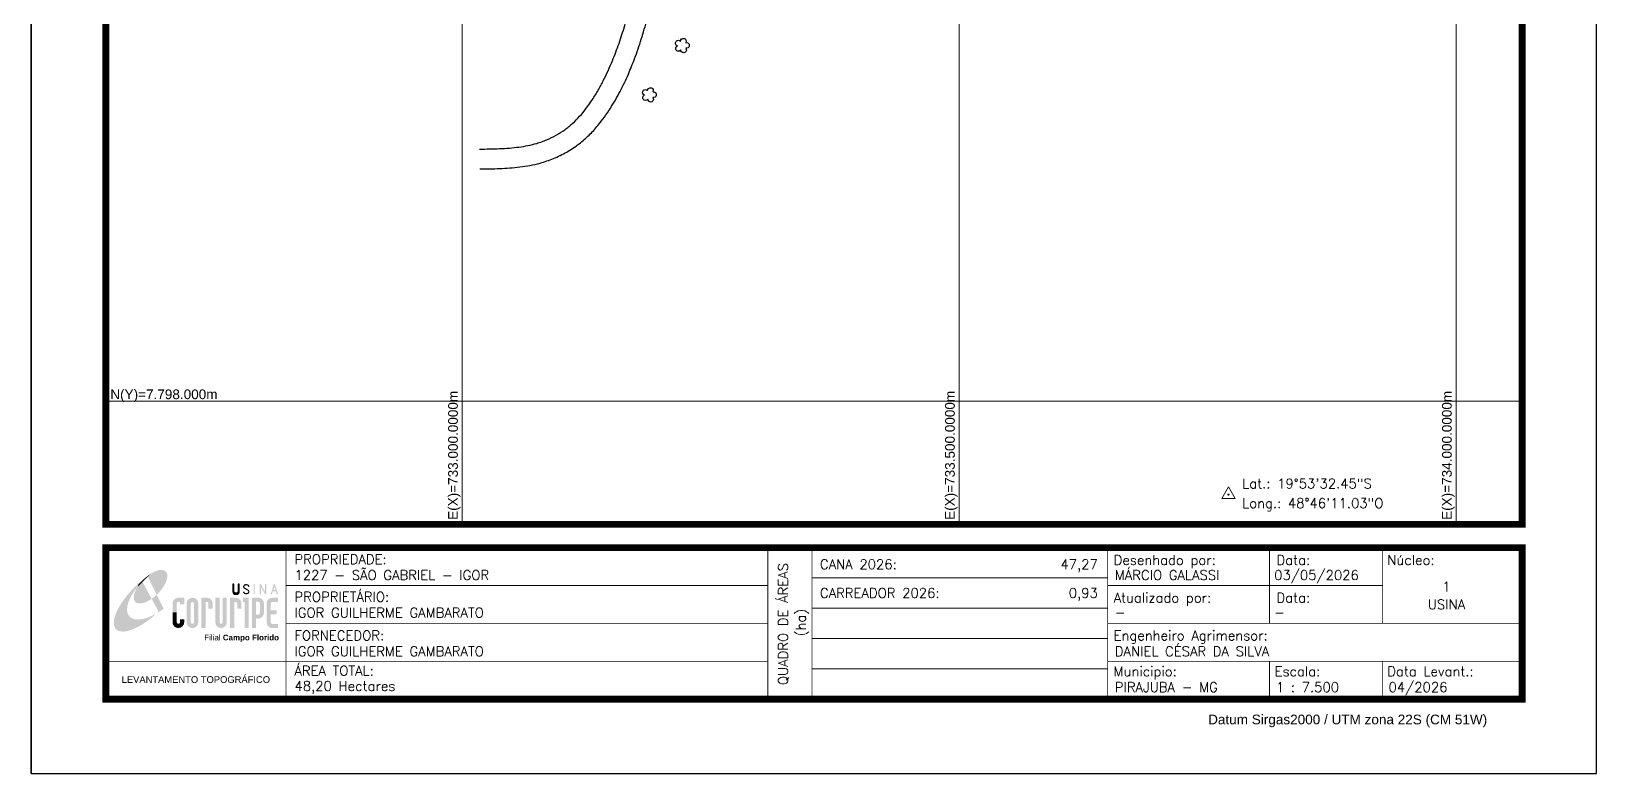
# Model space of a CAD drawing. Extents: x 732566 to 734141, y 7797625 to 7799853.
# Drawn here: x 732566 to 734141, y 7797625 to 7798372 of the extents above; entities that cross this region are included whole.
import ezdxf
from ezdxf.enums import TextEntityAlignment as Align

# ---------------------------------------------------------------- set-up
doc = ezdxf.new("R2010")
doc.units = 0
doc.header["$MEASUREMENT"] = 0
doc.linetypes.add('CONTINUO', pattern=[0])
doc.linetypes.add('LIN0', pattern=[0])
doc.layers.add('MALHA', color=8, linetype='Continuous', lineweight=9)
for name, color, linetype in [('MARGEM', 7, 'CONTINUO'), ('MATO', 3, 'Continuous'), ('RIO', 5, 'Continuous'), ('TEXTO', 7, 'Continuous')]:
    doc.layers.add(name, color=color, linetype=linetype)
doc.styles.add('ARIAL', font='arial.ttf')
doc.styles.add('marcelo', font='arial.ttf')
doc.styles.add('SIMPLEX', font='simplex', dxfattribs={"height": 0.2})
doc.styles.get("Standard").update_dxf_attribs({"font": 'arial.ttf'})

# ---------------------------------------------------------------- blocks, each defined once
blk = doc.blocks.new('A$C78F83FB3')
at = {"layer": 'MARGEM'}
h = blk.add_hatch(color=20, dxfattribs=at)
edge = h.paths.add_edge_path()
edge.add_ellipse((19.49, 23.77), major_axis=(-6.68, -6.67), ratio=0.469426, start_angle=292.73277, end_angle=601.25787)
edge.add_ellipse((22.83, 22.05), major_axis=(12.64, 11.29), ratio=0.457614, start_angle=79.90686, end_angle=107.91393)
edge = h.paths.add_edge_path()
edge.add_ellipse((18.28, 18.7), major_axis=(13.95, 13.59), ratio=0.386848, start_angle=63.96117, end_angle=264.59932)
edge.add_ellipse((22.83, 22.05), major_axis=(12.64, 11.29), ratio=0.457614, start_angle=107.91393, end_angle=245.11815, ccw=False)
edge.add_ellipse((19.49, 23.77), major_axis=(-6.68, -6.67), ratio=0.469426, start_angle=241.25787, end_angle=292.73277, ccw=False)
for color, points in [(20, [(15.46, 26.12), (14.17, 24.81), (14.06, 24.24), (14.39, 23.97), (14.67, 24.54), (19.47, 29.32), (18.48, 28.66), (17.31, 27.78)]), (7, [(58.42, 24.9), (57.9, 24.9), (57.9, 21.73, -0.414214), (57.15, 20.98), (56.84, 20.98, -0.414214), (56.09, 21.73), (56.09, 24.9), (55.57, 24.9), (55.57, 21.73, 0.414214), (56.84, 20.46), (57.15, 20.46, 0.414214), (58.42, 21.73)]), (7, [(61.7, 24.9), (61.23, 24.9, 0.396318), (60.04, 23.78), (60.04, 23.72, 0.151912), (60.39, 22.97), (60.46, 22.92), (62.18, 22), (62.85, 21.83, 0.12407), (62.51, 22.42), (60.75, 23.36, -0.13192), (60.56, 23.77, -0.385578), (61.23, 24.37), (61.7, 24.37, -0.414214), (62.37, 23.7), (62.89, 23.7, 0.414214)]), (7, [(62.37, 23.7), (62.89, 23.7, 0.414214), (61.7, 24.9), (61.23, 24.9, 0.396318), (60.04, 23.78), (60.04, 23.72, 0.151912), (60.39, 22.97), (60.46, 22.92), (62.18, 22), (62.18, 22, -0.131921), (62.37, 21.59, -0.385578), (61.7, 20.98), (61.23, 20.98, -0.414214), (60.56, 21.65), (60.04, 21.65, 0.414214), (61.23, 20.46), (61.7, 20.46, 0.402546), (62.89, 21.61, 0.165292), (62.51, 22.42), (60.75, 23.36, -0.13192), (60.56, 23.77, -0.385578), (61.23, 24.37), (61.7, 24.37, -0.414214)]), (7, [(30.97, 12.46), (29.13, 12.46), (29.13, 8.21, 1), (34.29, 8.21), (34.29, 9.41), (32.45, 9.41), (32.45, 8.21, -1), (30.97, 8.21)])]:
    blk.add_hatch(color=color, dxfattribs=at).paths.add_polyline_path(points)
h = blk.add_hatch(color=7, dxfattribs=at)
h.paths.add_polyline_path([(65.24, 24.9), (64.72, 24.9), (64.72, 20.46), (65.24, 20.46)])
h.paths.add_polyline_path([(67.38, 20.46), (67.9, 20.46), (67.9, 23.74), (69.74, 20.46), (70.23, 20.46), (70.23, 24.9), (69.71, 24.9), (69.71, 21.58), (67.85, 24.9), (67.38, 24.9)])
h.paths.add_polyline_path([(72.17, 20.46), (72.72, 20.46), (73.14, 21.73), (74.49, 21.73), (74.9, 20.46), (75.45, 20.46), (74, 24.9), (73.62, 24.9)])
h.paths.add_polyline_path([(73.81, 23.8), (74.32, 22.25), (73.31, 22.25)], flags=16)
h = blk.add_hatch(color=7, dxfattribs=at)
h.paths.add_polyline_path([(31.71, 18.93, 0.414214), (29.13, 16.35), (29.13, 12.46), (30.97, 12.46), (30.97, 16.35, -0.414214), (31.71, 17.09), (32.45, 17.09), (32.45, 16.02), (34.29, 16.02), (34.29, 18.93)])
h.paths.add_polyline_path([(44.15, 17.09, -0.414214), (44.89, 16.35), (44.89, 14.1), (46.72, 14.1), (46.72, 16.17, 0.433937), (44.15, 18.93), (41.77, 18.93), (41.77, 12.46), (43.61, 12.46), (43.61, 17.09)])
h.paths.add_polyline_path([(43.61, 12.46), (41.77, 12.46), (41.77, 5.62), (43.61, 5.62)])
h.paths.add_polyline_path([(47.92, 12.46), (49.75, 12.46), (49.75, 18.93), (47.92, 18.93)])
h.paths.add_polyline_path([(52.91, 18.93), (51.08, 18.93), (51.08, 12.46), (52.91, 12.46)])
h.paths.add_polyline_path([(51.08, 8.12, -1), (49.75, 8.12), (49.75, 12.46), (47.92, 12.46), (47.92, 8.12, 1), (52.91, 8.12), (52.91, 12.46), (51.08, 12.46)])
h.paths.add_polyline_path([(54.41, 12.46), (56.25, 12.46), (56.25, 17.09), (56.79, 17.09, -0.414214), (57.53, 16.35), (57.53, 14.1), (59.36, 14.1), (59.36, 16.17, 0.433937), (56.79, 18.93), (54.41, 18.93)])
h.paths.add_polyline_path([(56.25, 12.46), (54.41, 12.46), (54.41, 5.62), (56.25, 5.62)])
h.paths.add_polyline_path([(60.73, 12.46), (62.58, 12.46), (62.58, 18.93), (60.02, 18.93), (60.02, 17.08), (60.73, 17.08)])
h.paths.add_polyline_path([(62.58, 12.46), (60.73, 12.46), (60.73, 5.62), (62.58, 5.62)])
h.paths.add_polyline_path([(64.06, 12.46), (65.82, 12.46), (65.82, 17.17), (66.66, 17.17, -0.450417), (67.48, 16.25), (67.48, 12.46), (69.24, 12.46, 0.002307), (69.24, 12.48, 0.005282), (69.23, 12.54, -0.000938), (69.23, 12.53), (69.23, 16.17, 0.433937), (66.66, 18.93), (64.06, 18.93)])
h.paths.add_polyline_path([(64.06, 5.62), (65.82, 5.62), (65.82, 9.77), (66.66, 9.77, 0.426056), (69.24, 12.46), (67.48, 12.46), (67.48, 12.45, -0.450417), (66.66, 11.53), (65.82, 11.53), (65.82, 12.46), (64.06, 12.46)])
h.paths.add_polyline_path([(70.37, 12.46), (74.87, 12.46), (74.87, 13.44), (72.21, 13.44), (72.21, 16.35, -0.414214), (72.95, 17.09), (75.38, 17.09), (75.38, 18.93), (72.95, 18.93, 0.414214), (70.37, 16.35)])
h.paths.add_polyline_path([(72.21, 11.62), (74.87, 11.62), (74.87, 12.46), (70.37, 12.46), (70.37, 8.21, 0.414214), (72.95, 5.62), (75.38, 5.62), (75.38, 7.47), (72.95, 7.47, -0.414214), (72.21, 8.21)])
h = blk.add_hatch(color=7, dxfattribs=at)
h.paths.add_polyline_path([(35.29, 16.35), (35.29, 8.21, 1), (40.46, 8.21, 0.016978), (40.45, 8.38), (40.45, 16.17, 0.433937), (37.88, 18.93), (37.87, 18.93, 0.41391)])
h.paths.add_polyline_path([(38.62, 16.35), (38.62, 8.21, -1), (37.13, 8.21), (37.13, 16.35, -1)], flags=16)
at = {"layer": 'MARGEM', "color": 7}
blk.add_lwpolyline([(58.42, 24.9), (57.9, 24.9), (57.9, 21.73, -0.414214), (57.15, 20.98), (56.84, 20.98, -0.414214), (56.09, 21.73), (56.09, 24.9), (55.57, 24.9), (55.57, 21.73, 0.414214), (56.84, 20.46), (57.15, 20.46, 0.414214), (58.42, 21.73), (58.42, 24.9)], format="xyb", close=True, dxfattribs=at)
at = {"layer": 'MARGEM', "color": 252, "insert": (43.05, 2.72), "char_height": 2.5, "width": 33.0271, "attachment_point": 1, "style": 'ARIAL'}
blk.add_mtext('Filial {\\fArial|b1|i0|c0|p34;Campo Florido}', dxfattribs=at)

msp = doc.modelspace()

# ---------------------------------------------------------------- linework, layer by layer
at = {"layer": 'MALHA', "color": 8}
for p, q in [((734000, 7797876), (734000, 7799657.1)), ((733000, 7797876), (733000, 7798635.6)), ((733500, 7797876), (733500, 7798426.2)), ((732641.3, 7798000), (734066.3, 7798000))]:
    msp.add_line(p, q, dxfattribs=at)
at = {"layer": 'MARGEM', "color": 174, "linetype": 'LIN0'}
msp.add_line((732566.3, 7797625.2), (732566.3, 7799852.7), dxfattribs=at)
at = {"layer": 'MARGEM', "color": 174, "linetype": 'LIN0', "flags": 128}
msp.add_lwpolyline([(734141.3, 7797625.2), (734141.3, 7799852.7), (732566.3, 7799852.7), (732566.3, 7797625.2)], close=True, dxfattribs=at)
at = {"layer": 'MARGEM', "color": 174, "linetype": 'LIN0', "const_width": 6.82, "flags": 128}
for points in [[(734066.3, 7797876), (734066.3, 7799777.7), (732641.3, 7799777.7), (732641.3, 7797876)], [(732641.3, 7797852.6), (734066.3, 7797852.6), (734066.3, 7797700.2), (732641.3, 7797700.2)]]:
    msp.add_lwpolyline(points, close=True, dxfattribs=at)
at = {"layer": 'MARGEM', "color": 174, "linetype": 'LIN0', "flags": 128}
for points, const_width in [([(732822.5, 7797852.6), (732822.5, 7797700.2)], 0.757), ([(732822.5, 7797852.6), (732822.5, 7797701.6)], 0.75), ([(733307.4, 7797852.6), (733307.4, 7797702)], 0.757), ([(733351.9, 7797852.6), (733351.9, 7797702)], 0.757), ([(733649.4, 7797852.6), (733649.4, 7797702)], 0.757), ([(733812.1, 7797776.4), (733812.1, 7797852.6)], 0.757), ([(733925.9, 7797776.4), (733925.9, 7797852.6)], 0.757), ([(732822.5, 7797814.5), (733307.4, 7797814.5)], 0.757), ([(733351.9, 7797822.2), (733649.4, 7797822.2)], 0.757), ([(733649.4, 7797814.5), (733925.9, 7797814.5)], 0.757), ([(733351.9, 7797791.7), (733649.4, 7797791.7)], 0.757), ([(732822.5, 7797776.4), (733307.4, 7797776.4)], 0.757), ([(733649.4, 7797776.4), (734066.4, 7797776.4)], 0.757), ([(733351.9, 7797761.2), (733649.4, 7797761.2)], 0.757), ([(732641.3, 7797738.3), (733307.4, 7797738.3)], 0.757), ([(733351.9, 7797730.7), (733649.4, 7797730.7)], 0.757), ([(733649.4, 7797738.3), (734066.4, 7797738.3)], 0.757), ([(733812.1, 7797738.3), (733812.1, 7797700.5)], 0.757), ([(733925.9, 7797738.3), (733925.9, 7797700.5)], 0.757)]:
    msp.add_lwpolyline(points, dxfattribs=dict(at, const_width=const_width))
at = {"layer": 'MATO', "linetype": 'CONTINUO'}
for points in [[(733219.8, 7798353.3, 0), (733218.6, 7798352.3, 0), (733217, 7798352.1, 0), (733215.9, 7798352.5, 0), (733215.1, 7798353.3, 0), (733214.7, 7798354.2, 0), (733214.7, 7798355.6, 0), (733215.1, 7798356.4, 0), (733215.5, 7798357, 0), (733216.5, 7798357.6, 0), (733215.9, 7798357.8, 0), (733215.3, 7798358.3, 0), (733214.6, 7798359.4, 0), (733214.5, 7798360.6, 0), (733215, 7798361.9, 0), (733215.5, 7798362.4, 0), (733216.4, 7798363, 0), (733217.4, 7798363.1, 0), (733218.2, 7798363, 0), (733218.8, 7798362.7, 0), (733219.5, 7798362.1, 0), (733219.7, 7798363.3, 0), (733219.9, 7798363.7, 0), (733220.4, 7798364.4, 0), (733221.1, 7798364.6, 0), (733221.9, 7798365, 0), (733222.7, 7798365, 0), (733223.5, 7798364.9, 0), (733224.1, 7798364.6, 0), (733224.6, 7798364.1, 0), (733225, 7798363.3, 0), (733225.1, 7798362.4, 0), (733224.8, 7798360.7, 0), (733225.9, 7798360.8, 0), (733226.8, 7798360.5, 0), (733227.7, 7798359.8, 0), (733228.2, 7798359.3, 0), (733228.3, 7798357, 0), (733227.8, 7798356.1, 0), (733227.1, 7798355.4, 0), (733225.9, 7798355.1, 0), (733224.9, 7798355.2, 0), (733225.5, 7798353.1, 0), (733225.2, 7798352.2, 0), (733224.6, 7798351.4, 0), (733224, 7798350.8, 0), (733223, 7798350.6, 0), (733222.1, 7798350.7, 0), (733221.4, 7798350.9, 0), (733220.6, 7798351.6, 0), (733220, 7798352.4, 0), (733219.9, 7798353.4, 0)], [(733186.7, 7798303.7, 0), (733185.5, 7798302.7, 0), (733183.9, 7798302.5, 0), (733182.8, 7798302.9, 0), (733182, 7798303.7, 0), (733181.7, 7798304.6, 0), (733181.6, 7798305.9, 0), (733182, 7798306.8, 0), (733182.5, 7798307.4, 0), (733183.4, 7798308, 0), (733182.8, 7798308.2, 0), (733182.2, 7798308.7, 0), (733181.5, 7798309.7, 0), (733181.4, 7798311, 0), (733181.9, 7798312.3, 0), (733182.4, 7798312.8, 0), (733183.3, 7798313.4, 0), (733184.3, 7798313.5, 0), (733185.1, 7798313.4, 0), (733185.7, 7798313.1, 0), (733186.4, 7798312.5, 0), (733186.6, 7798313.6, 0), (733186.8, 7798314.1, 0), (733187.3, 7798314.7, 0), (733188, 7798315, 0), (733188.8, 7798315.3, 0), (733189.6, 7798315.4, 0), (733190.4, 7798315.3, 0), (733191, 7798315, 0), (733191.5, 7798314.5, 0), (733191.9, 7798313.7, 0), (733192, 7798312.7, 0), (733191.7, 7798311.1, 0), (733192.8, 7798311.1, 0), (733193.7, 7798310.9, 0), (733194.6, 7798310.2, 0), (733195.1, 7798309.7, 0), (733195.2, 7798307.4, 0), (733194.7, 7798306.4, 0), (733194, 7798305.8, 0), (733192.8, 7798305.5, 0), (733191.8, 7798305.6, 0), (733192.4, 7798303.5, 0), (733192.1, 7798302.6, 0), (733191.5, 7798301.8, 0), (733190.9, 7798301.2, 0), (733189.9, 7798301, 0), (733189, 7798301.1, 0), (733188.3, 7798301.3, 0), (733187.5, 7798302, 0), (733186.9, 7798302.8, 0), (733186.8, 7798303.8, 0)]]:
    msp.add_polyline3d(points, dxfattribs=at)
at = {"layer": 'RIO'}
for points, knots in [([(733017.3, 7798253.6), (733024.2, 7798253.7), (733030.9, 7798253.8), (733044.1, 7798254.4), (733050.6, 7798254.9), (733063.1, 7798256.5), (733069.1, 7798257.7), (733076.6, 7798259.9), (733078.3, 7798260.5), (733081.6, 7798261.6), (733083.3, 7798262.3), (733088.2, 7798264.3), (733091.4, 7798265.9), (733097.5, 7798269.3), (733100.4, 7798271.2), (733104.5, 7798274.1), (733105.8, 7798275.2), (733108.4, 7798277.3), (733109.6, 7798278.4), (733113.4, 7798281.7), (733115.7, 7798284.1), (733122.7, 7798291.8), (733127, 7798297.5), (733132.9, 7798306.6), (733134.8, 7798309.7), (733138.4, 7798316), (733140.2, 7798319.3), (733145.2, 7798329), (733148.2, 7798335.7), (733153.4, 7798348.3), (733155.6, 7798354.1), (733159.7, 7798365.9), (733161.6, 7798371.8), (733164.5, 7798381.7), (733165.5, 7798385.5), (733168.1, 7798394.9), (733169.4, 7798400.5), (733171.1, 7798408.7), (733171.6, 7798411.5), (733172.2, 7798416.1), (733172.4, 7798418), (733172.7, 7798421.1), (733172.8, 7798422.5), (733173, 7798425.3), (733173.1, 7798426.7), (733173.2, 7798430.9), (733173.1, 7798433.7), (733172.7, 7798442.2), (733172.1, 7798447.8), (733170.1, 7798459), (733168.8, 7798464.5), (733166.2, 7798473.2), (733165.1, 7798476.4), (733162.7, 7798482.9), (733161.4, 7798486.1), (733158.6, 7798492.5), (733157, 7798495.7), (733152.3, 7798505.3), (733148.8, 7798511.6), (733143.4, 7798521), (733141.6, 7798524), (733138.7, 7798528.7), (733137.7, 7798530.5), (733135.6, 7798533.9), (733134.6, 7798535.6), (733131.5, 7798540.6), (733129.4, 7798544), (733123, 7798554), (733118.7, 7798560.4), (733111.4, 7798570.5), (733108.6, 7798574.2), (733103.2, 7798580.8), (733100.6, 7798583.9), (733096, 7798588.9), (733094.1, 7798591), (733090.1, 7798595.1), (733088, 7798597.1), (733081.8, 7798603), (733077.4, 7798606.9), (733064.8, 7798617.7), (733056.2, 7798624.6), (733043.4, 7798634.8), (733039.4, 7798638), (733032, 7798644.1), (733028.6, 7798646.9), (733023.4, 7798651.4), (733021.6, 7798653), (733018.1, 7798656.1), (733016.3, 7798657.7), (733011, 7798662.5), (733007.6, 7798665.7), (732997.6, 7798674.8), (732991.2, 7798680.7), (732978.2, 7798691.7), (732971.6, 7798696.8), (732962.4, 7798702.8), (732959.9, 7798704.3), (732955.9, 7798706.6), (732954.4, 7798707.4), (732951.3, 7798709), (732949.8, 7798709.8), (732945, 7798712), (732941.7, 7798713.5), (732931.9, 7798717.5), (732925.2, 7798720), (732911.5, 7798725.1), (732904.5, 7798727.7), (732895, 7798731.6), (732892.6, 7798732.7), (732888.5, 7798734.5), (732886.9, 7798735.3), (732883.6, 7798736.9), (732882, 7798737.7), (732877.1, 7798740.3), (732873.9, 7798742), (732864.4, 7798747.6), (732858.3, 7798751.6), (732847.8, 7798759.4), (732843.3, 7798763), (732836.1, 7798769.2), (732833.4, 7798771.6), (732828.1, 7798776.7), (732825.6, 7798779.2), (732818, 7798787.1), (732813.2, 7798792.5), (732805.5, 7798801.8), (732802.4, 7798805.7), (732796.9, 7798812.8), (732794.4, 7798816.1), (732790.4, 7798821.6), (732788.8, 7798823.8), (732785.7, 7798828.3), (732784.1, 7798830.5), (732779.5, 7798837.3), (732776.5, 7798841.9), (732770.3, 7798852.1), (732767.2, 7798857.6), (732761.9, 7798868.1), (732759.7, 7798873), (732754.7, 7798885.4), (732752.2, 7798893.1), (732748.7, 7798909.1), (732747.7, 7798917.3), (732747.5, 7798929.7), (732747.7, 7798933.9), (732748.7, 7798942.2), (732749.4, 7798946.4), (732751.6, 7798955.5), (732753.3, 7798960.3), (732756.4, 7798967.1), (732757.4, 7798969.1), (732759.3, 7798972.4), (732760.2, 7798973.8), (732761.8, 7798976.3), (732762.5, 7798977.3), (732764.1, 7798979.4), (732764.9, 7798980.3), (732767.3, 7798983.2), (732769.1, 7798985.1), (732774.3, 7798990.1), (732778, 7798993.1), (732785.7, 7798998.6), (732789.7, 7799001.1), (732796.5, 7799005.1), (732799.4, 7799006.6), (732804.2, 7799009.2), (732806.1, 7799010.2), (732809.9, 7799012.2), (732811.8, 7799013.1), (732817.5, 7799016), (732821.2, 7799017.9), (732832.6, 7799023.4), (732840.1, 7799027), (732853.1, 7799033.1), (732858.6, 7799035.7), (732868.8, 7799040.6), (732873.5, 7799042.8), (732882.5, 7799047.2), (732886.7, 7799049.3), (732894.9, 7799053.4), (732898.8, 7799055.4), (732906.6, 7799059.6), (732910.5, 7799061.7), (732922.2, 7799068), (732930.2, 7799072.4), (732941.4, 7799078.5), (732944.6, 7799080.2), (732949.9, 7799083), (732952, 7799084.1), (732955.8, 7799086.1), (732957.6, 7799087), (732961.1, 7799088.8), (732962.8, 7799089.7), (732966.2, 7799091.4), (732967.9, 7799092.3), (732973, 7799094.9), (732976.3, 7799096.7), (732982.4, 7799100.3), (732985.3, 7799102.2), (732989.5, 7799105.6), (732991.1, 7799107.1), (732993.2, 7799109.4), (732993.8, 7799110.1), (732994.8, 7799111.4), (732995.2, 7799111.9), (732995.8, 7799112.9), (732996.1, 7799113.3), (732996.6, 7799114.2), (732996.8, 7799114.6), (732997.5, 7799115.9), (732998, 7799116.9), (732999.4, 7799120.2), (733000.2, 7799122.8), (733001.4, 7799128.3), (733001.8, 7799131.2), (733002.1, 7799136.3), (733002.2, 7799138.5), (733002.1, 7799146), (733001.4, 7799151.3), (732999.3, 7799161.9), (732997.9, 7799167.1), (732994.4, 7799177.8), (732992.4, 7799183.2), (732989.5, 7799190.6), (732988.8, 7799192.6), (732987.3, 7799196.3), (732986.7, 7799198), (732985.3, 7799201.5), (732984.6, 7799203.2), (732982.6, 7799208.3), (732981.3, 7799211.8), (732977.3, 7799222.1), (732974.7, 7799228.9), (732968.5, 7799244.9), (732965, 7799254), (732959, 7799269.1), (732956.7, 7799274.9), (732951.9, 7799286.7), (732949.4, 7799292.6), (732942.1, 7799310.2), (732937.1, 7799321.9), (732928.9, 7799341.2), (732925.7, 7799348.7), (732922.5, 7799356.2)], [0, 0, 0, 0, 20.159581, 20.159581, 40.319162, 40.319162, 60.478742, 60.478742, 66.358494, 66.358494, 72.238247, 72.238247, 83.997751, 83.997751, 95.248213, 95.248213, 100.798846, 100.798846, 106.34948, 106.34948, 117.450746, 117.450746, 140.080126, 140.080126, 151.511725, 151.511725, 162.943325, 162.943325, 185.806523, 185.806523, 205.013353, 205.013353, 224.220182, 224.220182, 236.460449, 236.460449, 254.060131, 254.060131, 263.147445, 263.147445, 269.074339, 269.074339, 273.623886, 273.623886, 278.173433, 278.173433, 287.272528, 287.272528, 305.470718, 305.470718, 323.668908, 323.668908, 334.402575, 334.402575, 345.522822, 345.522822, 356.643069, 356.643069, 378.883564, 378.883564, 389.517209, 389.517209, 395.499923, 395.499923, 401.482637, 401.482637, 413.448065, 413.448065, 437.37892, 437.37892, 451.823661, 451.823661, 464.411886, 464.411886, 473.430043, 473.430043, 482.448201, 482.448201, 500.484516, 500.484516, 533.781431, 533.781431, 549.02607, 549.02607, 561.91752, 561.91752, 568.839699, 568.839699, 575.761879, 575.761879, 589.606237, 589.606237, 615.910159, 615.910159, 642.21408, 642.21408, 651.704698, 651.704698, 657.342869, 657.342869, 662.981039, 662.981039, 674.25738, 674.25738, 696.065594, 696.065594, 717.873808, 717.873808, 725.410662, 725.410662, 730.613228, 730.613228, 735.815794, 735.815794, 746.220926, 746.220926, 767.03119, 767.03119, 783.576116, 783.576116, 794.060021, 794.060021, 804.543926, 804.543926, 825.511737, 825.511737, 839.778586, 839.778586, 851.81293, 851.81293, 859.795159, 859.795159, 867.777387, 867.777387, 883.741845, 883.741845, 902.039656, 902.039656, 917.214339, 917.214339, 939.646408, 939.646408, 962.078477, 962.078477, 973.165036, 973.165036, 984.251596, 984.251596, 997.633461, 997.633461, 1003.450569, 1003.450569, 1007.685137, 1007.685137, 1010.994239, 1010.994239, 1014.303341, 1014.303341, 1020.921545, 1020.921545, 1033.73188, 1033.73188, 1046.542215, 1046.542215, 1055.716788, 1055.716788, 1061.874784, 1061.874784, 1068.032781, 1068.032781, 1080.348775, 1080.348775, 1104.980762, 1104.980762, 1123.413036, 1123.413036, 1139.416947, 1139.416947, 1154.054638, 1154.054638, 1167.702714, 1167.702714, 1181.35079, 1181.35079, 1208.646941, 1208.646941, 1219.304019, 1219.304019, 1226.107226, 1226.107226, 1231.841393, 1231.841393, 1237.289605, 1237.289605, 1242.737817, 1242.737817, 1254.104944, 1254.104944, 1265.472071, 1265.472071, 1273.674342, 1273.674342, 1277.693239, 1277.693239, 1280.377797, 1280.377797, 1282.426459, 1282.426459, 1284.475121, 1284.475121, 1288.572445, 1288.572445, 1298.362571, 1298.362571, 1308.152696, 1308.152696, 1315.245554, 1315.245554, 1332.90144, 1332.90144, 1350.557326, 1350.557326, 1368.213211, 1368.213211, 1374.565384, 1374.565384, 1380.067698, 1380.067698, 1385.570013, 1385.570013, 1396.574642, 1396.574642, 1418.5839, 1418.5839, 1448.158759, 1448.158759, 1467.321975, 1467.321975, 1486.485191, 1486.485191, 1524.811623, 1524.811623, 1549.342555, 1549.342555, 1549.342555, 1549.342555]), ([(733017.6, 7798233.6), (733024.2, 7798233.7), (733030.9, 7798233.8), (733044.3, 7798234.4), (733051.1, 7798234.8), (733064.7, 7798236.5), (733071.5, 7798237.7), (733080.5, 7798240.2), (733082.8, 7798240.9), (733087.4, 7798242.4), (733089.6, 7798243.3), (733094.1, 7798245.1), (733096.4, 7798246.1), (733102.9, 7798249.4), (733107.2, 7798251.8), (733113.4, 7798255.9), (733115.5, 7798257.4), (733119.3, 7798260.4), (733121.1, 7798261.8), (733124.4, 7798264.7), (733126, 7798266.2), (733130.7, 7798270.8), (733133.7, 7798274.1), (733141, 7798282.9), (733145.2, 7798288.7), (733150.7, 7798297.4), (733152.4, 7798300.2), (733155.6, 7798305.8), (733157.2, 7798308.7), (733161.7, 7798317.3), (733164.5, 7798323.1), (733169.3, 7798334.2), (733171.3, 7798339.3), (733175.8, 7798351.1), (733178, 7798357.7), (733182.2, 7798370.9), (733184.1, 7798377.6), (733187, 7798388.2), (733188, 7798392.2), (733189.8, 7798400.2), (733190.6, 7798404.3), (733191.8, 7798411.8), (733192.3, 7798415.3), (733193.2, 7798425.7), (733193.3, 7798432.6), (733192.4, 7798446.4), (733191.5, 7798453.3), (733188.9, 7798466.7), (733187.1, 7798473.3), (733183.9, 7798483.2), (733182.7, 7798486.4), (733180.2, 7798492.9), (733178.8, 7798496.1), (733174.6, 7798505.6), (733171.5, 7798511.7), (733166.1, 7798521.5), (733164, 7798525.3), (733159.9, 7798532.3), (733158, 7798535.6), (733154.2, 7798541.8), (733152.4, 7798544.8), (733148.7, 7798550.8), (733146.8, 7798553.8), (733141.1, 7798562.8), (733137.2, 7798568.7), (733130.3, 7798578.5), (733127.5, 7798582.4), (733122.1, 7798589.3), (733119.6, 7798592.4), (733115.4, 7798597.3), (733113.7, 7798599.2), (733110.3, 7798602.9), (733108.6, 7798604.8), (733103.3, 7798610.2), (733099.7, 7798613.6), (733087.8, 7798624.6), (733079.2, 7798631.7), (733061.9, 7798645.6), (733053.3, 7798652.4), (733042.1, 7798661.8), (733039.2, 7798664.2), (733035.1, 7798667.7), (733033.8, 7798668.9), (733031.1, 7798671.3), (733029.8, 7798672.5), (733025.8, 7798676.1), (733023.2, 7798678.5), (733015.2, 7798685.9), (733009.8, 7798690.8), (732998.8, 7798700.6), (732993.1, 7798705.4), (732981.3, 7798714.4), (732975.1, 7798718.6), (732967.2, 7798723.2), (732965.8, 7798724), (732963, 7798725.5), (732961.5, 7798726.3), (732957.3, 7798728.4), (732954.4, 7798729.7), (732944.7, 7798734), (732937.7, 7798736.7), (732924, 7798741.8), (732917.2, 7798744.3), (732907.7, 7798748), (732904.8, 7798749.2), (732900.4, 7798751.1), (732898.8, 7798751.8), (732894.1, 7798754), (732890.9, 7798755.6), (732881.6, 7798760.5), (732875.6, 7798764.2), (732864.2, 7798772), (732858.8, 7798776.1), (732850.1, 7798783.5), (732846.8, 7798786.5), (732840.2, 7798792.8), (732837, 7798796.1), (732827.7, 7798806.3), (732821.7, 7798813.4), (732812.9, 7798824.8), (732809.9, 7798828.9), (732805.5, 7798834.9), (732804.1, 7798836.9), (732801.4, 7798840.8), (732800, 7798842.7), (732796, 7798848.6), (732793.5, 7798852.5), (732788, 7798861.4), (732785.2, 7798866.4), (732780.5, 7798875.6), (732778.5, 7798879.8), (732774, 7798890.8), (732771.8, 7798897.6), (732768.6, 7798911.4), (732767.7, 7798918.4), (732767.5, 7798928.1), (732767.6, 7798930.9), (732768.2, 7798938.1), (732769, 7798942.6), (732771.3, 7798951.2), (732772.8, 7798955.3), (732775.6, 7798960.7), (732776.5, 7798962.3), (732778.1, 7798964.7), (732778.7, 7798965.6), (732780.1, 7798967.3), (732780.8, 7798968.2), (732783, 7798970.7), (732784.7, 7798972.4), (732789.8, 7798977), (732793.7, 7798979.8), (732802.1, 7798985.3), (732806.7, 7798987.8), (732813.5, 7798991.5), (732815.7, 7798992.6), (732820, 7798994.9), (732822.2, 7798996), (732828.7, 7798999.3), (732833.1, 7799001.4), (732846.2, 7799007.8), (732854.9, 7799011.9), (732869, 7799018.5), (732874.4, 7799021.1), (732884.2, 7799025.8), (732888.7, 7799027.9), (732896.2, 7799031.6), (732899.2, 7799033.1), (732905.1, 7799036.2), (732908.1, 7799037.7), (732916.9, 7799042.4), (732922.8, 7799045.5), (732932.2, 7799050.7), (732935.9, 7799052.7), (732946.9, 7799058.7), (732954.2, 7799062.7), (732964.6, 7799068.1), (732967.4, 7799069.6), (732971.2, 7799071.5), (732972.1, 7799072), (732974, 7799072.9), (732974.9, 7799073.4), (732977.7, 7799074.8), (732979.6, 7799075.8), (732985.1, 7799078.7), (732988.7, 7799080.7), (732995.7, 7799085.1), (732999.1, 7799087.6), (733004.7, 7799092.4), (733006.9, 7799094.6), (733009.8, 7799098.1), (733010.7, 7799099.3), (733012.2, 7799101.5), (733012.9, 7799102.4), (733014, 7799104.4), (733014.6, 7799105.3), (733016.1, 7799108.4), (733017, 7799110.4), (733019.2, 7799116.3), (733020.2, 7799120.2), (733021.6, 7799128.1), (733021.9, 7799132.1), (733022.2, 7799138.8), (733022.2, 7799141.6), (733021.9, 7799147.1), (733021.6, 7799149.8), (733020.5, 7799158.6), (733019.2, 7799164.6), (733016.1, 7799176.1), (733014.2, 7799181.7), (733010.2, 7799192.7), (733008.1, 7799198), (733004, 7799208.5), (733002, 7799213.7), (732995.9, 7799229.5), (732991.9, 7799239.9), (732984.8, 7799258.3), (732981.7, 7799266.2), (732976, 7799280.3), (732973.5, 7799286.6), (732968.4, 7799299.2), (732965.8, 7799305.4), (732957.9, 7799324.2), (732952.6, 7799336.7), (732945.1, 7799354.1), (732943, 7799359.1), (732940.8, 7799364.1)], [0, 0, 0, 0, 19.400698, 19.400698, 38.801396, 38.801396, 58.202094, 58.202094, 64.795145, 64.795145, 71.435334, 71.435334, 78.075523, 78.075523, 91.355901, 91.355901, 98.37306, 98.37306, 104.415426, 104.415426, 110.457791, 110.457791, 122.542523, 122.542523, 142.338397, 142.338397, 151.648147, 151.648147, 160.957897, 160.957897, 179.577397, 179.577397, 195.821226, 195.821226, 216.197921, 216.197921, 236.574617, 236.574617, 248.389193, 248.389193, 260.203768, 260.203768, 269.941684, 269.941684, 289.191846, 289.191846, 308.442008, 308.442008, 327.69217, 327.69217, 337.61499, 337.61499, 347.53781, 347.53781, 367.383449, 367.383449, 380.035473, 380.035473, 391.23872, 391.23872, 401.601723, 401.601723, 411.964726, 411.964726, 432.690732, 432.690732, 446.737344, 446.737344, 458.20491, 458.20491, 465.502994, 465.502994, 472.801077, 472.801077, 487.397244, 487.397244, 520.28195, 520.28195, 553.166655, 553.166655, 564.351477, 564.351477, 569.72315, 569.72315, 575.094823, 575.094823, 585.838169, 585.838169, 607.324861, 607.324861, 628.811553, 628.811553, 650.298246, 650.298246, 654.846066, 654.846066, 659.393886, 659.393886, 668.489526, 668.489526, 690.166778, 690.166778, 711.844031, 711.844031, 721.392978, 721.392978, 726.87204, 726.87204, 737.830163, 737.830163, 760.005265, 760.005265, 781.305927, 781.305927, 795.620474, 795.620474, 809.935021, 809.935021, 838.564115, 838.564115, 854.04237, 854.04237, 861.280653, 861.280653, 868.518937, 868.518937, 882.995504, 882.995504, 901.009043, 901.009043, 915.743068, 915.743068, 938.67483, 938.67483, 961.606593, 961.606593, 970.72586, 970.72586, 985.695881, 985.695881, 1000.665903, 1000.665903, 1007.193096, 1007.193096, 1011.297305, 1011.297305, 1015.401515, 1015.401515, 1023.609934, 1023.609934, 1039.471846, 1039.471846, 1055.333758, 1055.333758, 1062.593862, 1062.593862, 1069.853966, 1069.853966, 1084.374174, 1084.374174, 1113.41459, 1113.41459, 1131.358421, 1131.358421, 1146.391194, 1146.391194, 1156.470997, 1156.470997, 1166.5508, 1166.5508, 1186.710406, 1186.710406, 1199.259561, 1199.259561, 1224.357873, 1224.357873, 1233.746401, 1233.746401, 1236.736146, 1236.736146, 1239.725892, 1239.725892, 1245.705384, 1245.705384, 1256.793612, 1256.793612, 1267.88184, 1267.88184, 1275.785136, 1275.785136, 1279.512935, 1279.512935, 1282.295945, 1282.295945, 1285.078954, 1285.078954, 1290.644974, 1290.644974, 1300.807051, 1300.807051, 1310.969129, 1310.969129, 1318.247482, 1318.247482, 1325.525835, 1325.525835, 1342.371193, 1342.371193, 1359.21655, 1359.21655, 1376.061908, 1376.061908, 1392.907265, 1392.907265, 1426.59798, 1426.59798, 1451.939373, 1451.939373, 1472.221328, 1472.221328, 1492.503283, 1492.503283, 1533.067192, 1533.067192, 1549.342555, 1549.342555, 1549.342555, 1549.342555])]:
    msp.add_open_spline(points, degree=3, knots=knots, dxfattribs=at)
at = {"layer": 'TEXTO', "color": 7, "lineweight": 9, "flags": 128}
msp.add_lwpolyline([(733764.1, 7797902.1), (733777.7, 7797902.1), (733770.9, 7797913.8)], close=True, dxfattribs=at)
at = {"layer": 'TEXTO', "color": 7, "lineweight": 9, "const_width": 1.06, "flags": 128}
msp.add_lwpolyline([(733770.3, 7797906, -1), (733771.4, 7797906, -1)], format="xyb", close=True, dxfattribs=at)

# ---------------------------------------------------------------- block references
at = {"layer": 'MARGEM', "linetype": 'ByBlock', "xscale": 2.293504072270356, "yscale": 2.293504072270356, "zscale": 2.293504072270356}
msp.add_blockref('A$C78F83FB3', (732641.6, 7797758.8), dxfattribs=at)

# ---------------------------------------------------------------- texts
at = {"layer": 'MALHA'}
msp.add_text('N(Y)=7.798.000m', height=9.75, dxfattribs=at).set_placement((732753.7, 7798006.9), align=Align.MIDDLE_RIGHT)
for s, p in [('E(X)=733.000.0000m', (732990.6, 7798010.4)), ('E(X)=733.500.0000m', (733490.6, 7798010.4)), ('E(X)=734.000.0000m', (733990.6, 7798010.4))]:
    msp.add_text(s, height=9.75, rotation=90, dxfattribs=at).set_placement(p, align=Align.MIDDLE_RIGHT)
at = {"layer": 'MARGEM', "color": 7, "linetype": 'Continuous', "lineweight": 9}
for s, style, p in [('PROPRIEDADE:', 'SIMPLEX', (732831.1, 7797845.8)), ('Desenhado por:', 'SIMPLEX', (733655.3, 7797845.1)), ('Data:', 'SIMPLEX', (733819.2, 7797845.1)), ('Núcleo:', 'SIMPLEX', (733930.6, 7797845.1)), ('PROPRIETÁRIO:', 'SIMPLEX', (732831.1, 7797808)), ('Atualizado por:', 'SIMPLEX', (733655.3, 7797807.1)), ('Data:', 'SIMPLEX', (733819.2, 7797807.1)), ('FORNECEDOR:', 'SIMPLEX', (732831.1, 7797769.1)), ('Engenheiro Agrimensor:', 'SIMPLEX', (733655.3, 7797769.1)), ('ÁREA TOTAL:', 'SIMPLEX', (732831.1, 7797733.6)), ('Municipio:', 'SIMPLEX', (733655.3, 7797733)), ('Escala:', 'SIMPLEX', (733817.3, 7797733)), ('Data Levant.:', 'SIMPLEX', (733930.6, 7797733)), ('Datum Sirgas2000 / UTM zona 22S (CM 51W)', 'marcelo', (733750.4, 7797684.6))]:
    msp.add_text(s, height=9.75, dxfattribs=dict(at, style=style)).set_placement(p, align=Align.TOP_LEFT)
at = {"layer": 'MARGEM', "color": 7, "linetype": 'Continuous', "style": 'SIMPLEX'}
for s, p in [('1227 - SÃO GABRIEL - IGOR', (732831.1, 7797829.9)), ('CANA 2026:', (733359.8, 7797840.7)), ('MÁRCIO GALASSI', (733656.5, 7797829.9)), ('03/05/2026', (733816.8, 7797829.9)), ('CARREADOR 2026:', (733359.8, 7797811.9)), ('IGOR GUILHERME GAMBARATO', (732831.1, 7797792.1)), ('-', (733656.5, 7797792.1)), ('-', (733816.8, 7797792.1)), ('IGOR GUILHERME GAMBARATO', (732831.1, 7797753.2)), ('DANIEL CÉSAR DA SILVA', (733656.5, 7797753.2)), ('48,20 Hectares', (732831.1, 7797718.3)), ('PIRAJUBA - MG', (733656.5, 7797717.1)), ('1 : 7.500', (733818.6, 7797717.1)), ('04/2026', (733931.9, 7797717.1))]:
    msp.add_text(s, height=9.75, dxfattribs=at).set_placement(p, align=Align.TOP_LEFT)
for s, p in [('QUADRO DE ÁREAS', (733322.8, 7797775.7)), ('(ha)', (733340.6, 7797777.2))]:
    msp.add_text(s, height=9.75, rotation=90, dxfattribs=at).set_placement(p, align=Align.MIDDLE_CENTER)
for s, p in [('47,27', (733639.4, 7797840.7)), ('0,93', (733639.4, 7797811.9))]:
    msp.add_text(s, height=9.75, dxfattribs=at).set_placement(p, align=Align.TOP_RIGHT)
for s, p in [('1', (733990.2, 7797813.5)), ('USINA', (733990.2, 7797795.5))]:
    msp.add_text(s, height=9.75, dxfattribs=at).set_placement(p, align=Align.MIDDLE_CENTER)
at = {"layer": 'MARGEM', "color": 7, "linetype": 'ByBlock'}
msp.add_text('LEVANTAMENTO TOPOGRÁFICO', height=6.75, dxfattribs=at).set_placement((732731.9, 7797719.9), align=Align.MIDDLE_CENTER)
at = {"layer": 'TEXTO', "linetype": 'ByBlock', "style": 'SIMPLEX'}
for s, p in [('Lat.: 19°53\'32.45"S', (733784.7, 7797912.2, 328.4)), ('Long.: 48°46\'11.03"O', (733784.7, 7797892.5, 328.4))]:
    msp.add_text(s, height=9.75, dxfattribs=at).set_placement(p)

doc.saveas('drawing.dxf')
